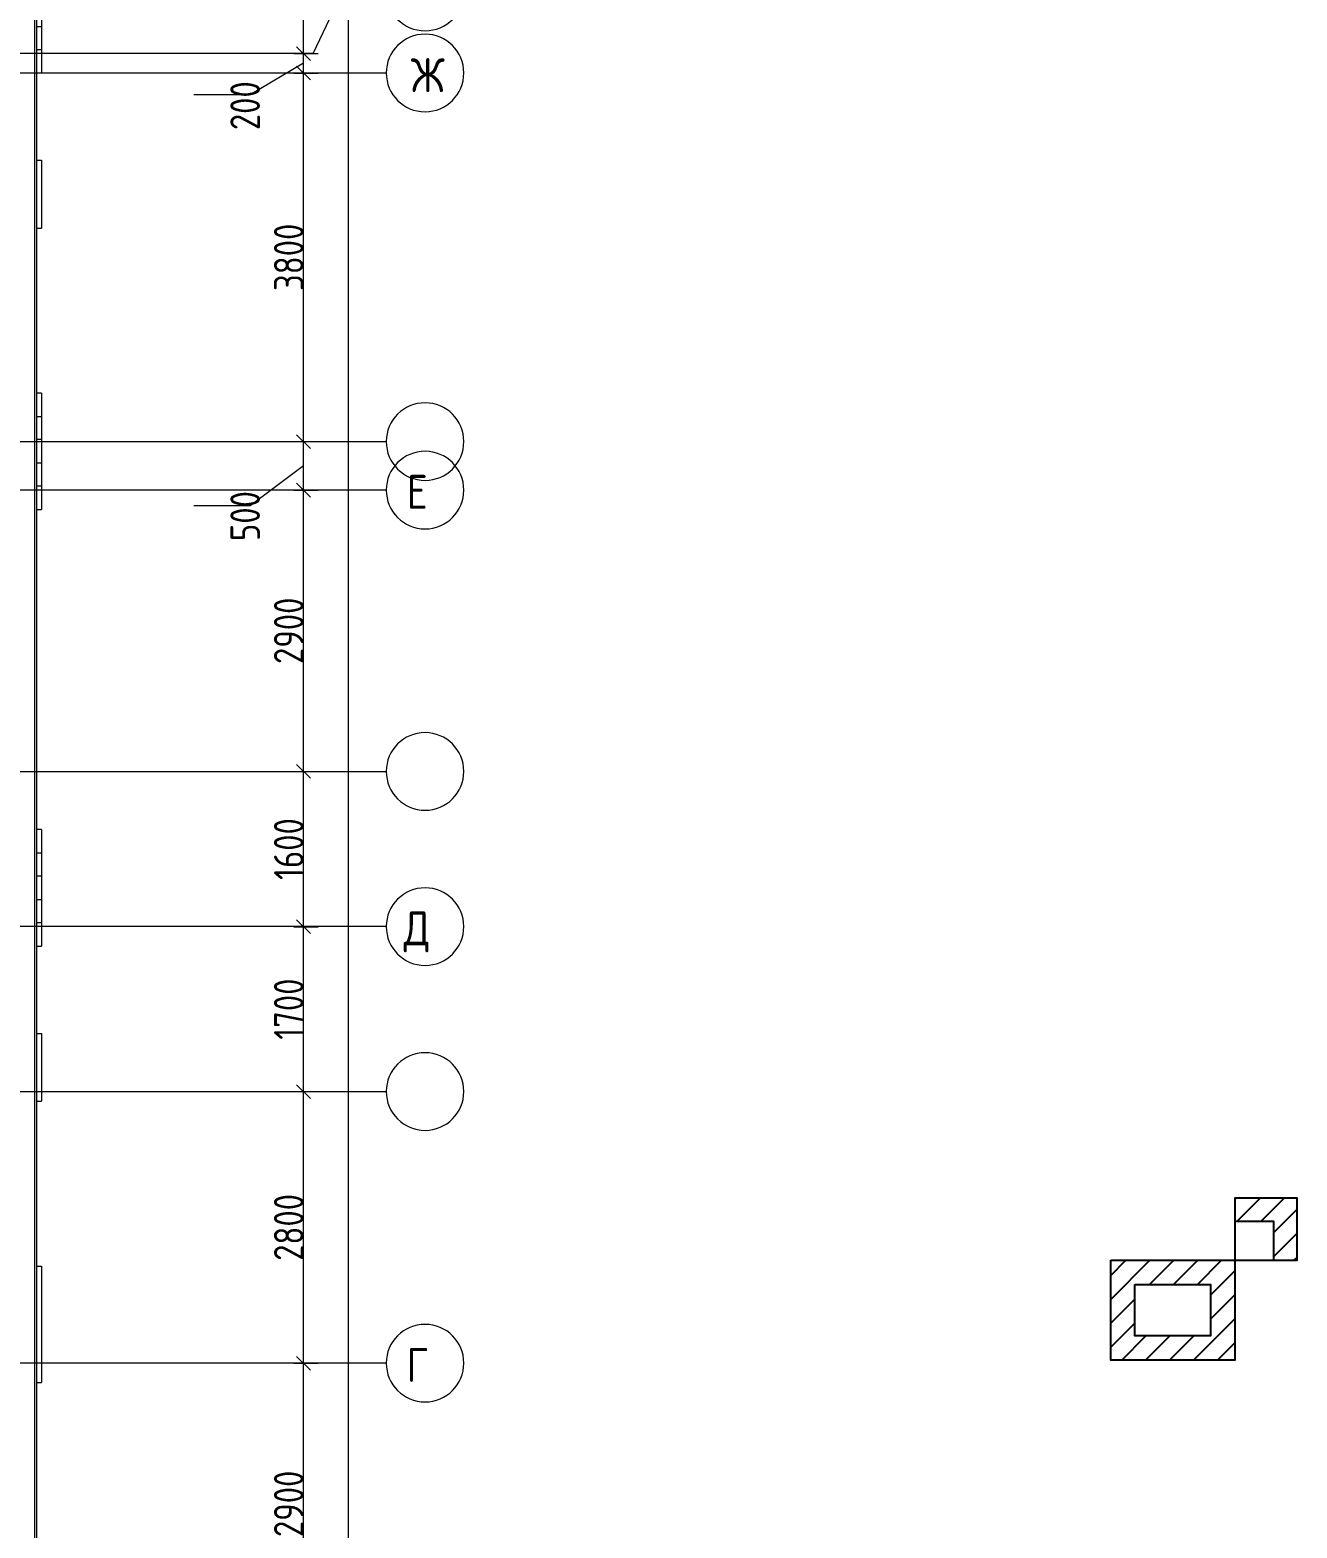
# Model space of a CAD drawing. Header units: millimetres. Extents: x -68946 to 690821, y -552984 to 293768.
# Drawn here: x 176817 to 189873, y -532555 to -517112 of the extents above; entities that cross this region are included whole.
import ezdxf

# ---------------------------------------------------------------- set-up
doc = ezdxf.new("R2010")
doc.units = ezdxf.units.MM
doc.linetypes.add('ADSK_Линия сетки', pattern=[2500, 2000, -250, 0, -250])
doc.layers.get('Defpoints').update_dxf_attribs({"color": 250})
for name, color, linetype, lineweight in [('0) блоки', 250, 'Continuous', 25), ('Оси', 250, 'Continuous', 9), ('Размеры', 7, 'Continuous', 9), ('Стены', 7, 'Continuous', 9), ('Стены отделка', 7, 'Continuous', 13), ('Стены штриховка', 250, 'Continuous', 9)]:
    doc.layers.add(name, color=color, linetype=linetype, lineweight=lineweight)
doc.styles.add('GOST Common', font='', dxfattribs={"width": 0.9, "height": 350})
doc.styles.add('GOST Common_1', font='', dxfattribs={"width": 0.9, "height": 250})
doc.styles.add('А3', font='ГОСТ тип А.ttf')
doc.styles.get('GOST Common').set_extended_font_data('GOST Common')
doc.styles.get('GOST Common_1').set_extended_font_data('GOST Common')
doc.dimstyles.new('ADSK_Основной_2_5_мм', dxfattribs={"dimscale": 304.8, "dimtxt": 0.824897, "dimasz": 0.463911, "dimexe": 0.492126, "dimexo": 0.001615, "dimgap": 0.098425, "dimtad": 1, "dimdec": 0, "dimlfac": 304.8, "dimdsep": 46, "dimtxsty": 'GOST Common_1', "dimblk1": 'OBLIQUE', "dimblk2": 'OBLIQUE', "dimsah": 1, "dimcen": 0.09, "dimdle": 0.492126, "dimazin": 0, "dimtfac": 1, "dimtdec": 4, "dimtix": 1, "dimtmove": 0, "dimatfit": 3, "dimfxl": 1, "dimtvp": 1, "dimtolj": 1, "dimtzin": 0, "dimlwd": 9, "dimlwe": 9, "dimarcsym": 2})
doc.dimstyles.new('ADSK_Основной_2_5_мм_Округление_до_10_мм', dxfattribs={"dimscale": 304.8, "dimtxt": 0.824897, "dimasz": 0.463911, "dimexe": 0.492126, "dimexo": 0.001615, "dimgap": 6.56168e-05, "dimtad": 1, "dimdec": 0, "dimlfac": 304.8, "dimrnd": 10, "dimdsep": 46, "dimtxsty": 'GOST Common_1', "dimblk1": 'OBLIQUE', "dimblk2": 'OBLIQUE', "dimsah": 1, "dimcen": 0.09, "dimdle": 0.492126, "dimazin": 0, "dimtfac": 1, "dimtdec": 4, "dimtix": 1, "dimtmove": 1, "dimatfit": 3, "dimfxl": 1, "dimtvp": 1, "dimtolj": 1, "dimtzin": 0, "dimlwd": 9, "dimlwe": 9, "dimarcsym": 2})
doc.dimstyles.new('ADSK_Основной_2_5_мм_Округление_до_10_мм_1', dxfattribs={"dimscale": 304.8, "dimtxt": 0.824897, "dimasz": 0.463911, "dimexe": 0.492126, "dimexo": 0.001615, "dimgap": 6.56168e-05, "dimtad": 1, "dimdec": 0, "dimlfac": 304.8, "dimrnd": 10, "dimdsep": 46, "dimtxsty": 'GOST Common_1', "dimblk1": 'OBLIQUE', "dimblk2": 'OBLIQUE', "dimsah": 1, "dimcen": 0.09, "dimdle": 0.492126, "dimazin": 0, "dimtfac": 1, "dimtdec": 4, "dimtix": 1, "dimtmove": 0, "dimatfit": 3, "dimfxl": 1, "dimtvp": 1, "dimtolj": 1, "dimtzin": 0, "dimlwd": 9, "dimlwe": 9, "dimarcsym": 2})

# ---------------------------------------------------------------- blocks, each defined once
blk = doc.blocks.new('Плитка 177 - Плитка 8-33932052-АР3_Кладочный план кровли _17_930 С2-3')
at = {"layer": 'Стены'}
for p, q in [((153220, 14125), (153269, 14125)), ((153269, 14125), (153269, 12925)), ((153220, 12925), (153269, 12925))]:
    blk.add_line(p, q, dxfattribs=at)
blk = doc.blocks.new('Плитка 157 - Плитка 8-33932806-АР3_Кладочный план кровли _17_930 С2-3')
at = {"layer": 'Стены'}
for p, q in [((153220, 16525), (153269, 16525)), ((153269, 16525), (153269, 15825)), ((153220, 15825), (153269, 15825))]:
    blk.add_line(p, q, dxfattribs=at)
blk = doc.blocks.new('Плитка 121 - Плитка 3-33933845-АР3_Кладочный план кровли _17_930 С2-3')
at = {"layer": 'Стены'}
for p, q in [((153269, 18625), (153220, 18625)), ((153269, 18625), (153269, 18385)), ((153220, 18385), (153269, 18385)), ((153269, 18385), (153269, 18145)), ((153269, 18145), (153220, 18145)), ((153269, 18145), (153269, 17905)), ((153220, 17905), (153269, 17905)), ((153269, 17905), (153269, 17665)), ((153269, 17665), (153220, 17665)), ((153269, 17665), (153269, 17425)), ((153220, 17425), (153269, 17425))]:
    blk.add_line(p, q, dxfattribs=at)
blk = doc.blocks.new('Плитка 122 - Плитка 3-33935347-АР3_Кладочный план кровли _17_930 С2-3')
at = {"layer": 'Стены'}
for p, q in [((153269, 23125), (153220, 23125)), ((153269, 23125), (153269, 22885)), ((153220, 22885), (153269, 22885)), ((153269, 22885), (153269, 22645)), ((153269, 22645), (153220, 22645)), ((153269, 22645), (153269, 22405)), ((153220, 22405), (153269, 22405)), ((153269, 22405), (153269, 22165)), ((153269, 22165), (153220, 22165)), ((153269, 22165), (153269, 21925)), ((153220, 21925), (153269, 21925))]:
    blk.add_line(p, q, dxfattribs=at)
blk = doc.blocks.new('Плитка 162 - Плитка 8-33935588-АР3_Кладочный план кровли _17_930 С2-3')
at = {"layer": 'Стены'}
for p, q in [((153220, 25525), (153269, 25525)), ((153269, 25525), (153269, 24825)), ((153220, 24825), (153269, 24825))]:
    blk.add_line(p, q, dxfattribs=at)
blk = doc.blocks.new('Плитка 126 - Плитка 3-33935819-АР3_Кладочный план кровли _17_930 С2-3')
at = {"layer": 'Стены'}
for p, q in [((153269, 27625), (153220, 27625)), ((153269, 27625), (153269, 27385)), ((153220, 27385), (153269, 27385)), ((153269, 27385), (153269, 27145)), ((153269, 27145), (153220, 27145)), ((153269, 27145), (153269, 26905)), ((153220, 26905), (153269, 26905)), ((153269, 26905), (153269, 26665)), ((153269, 26665), (153220, 26665)), ((153269, 26665), (153269, 26425)), ((153220, 26425), (153269, 26425))]:
    blk.add_line(p, q, dxfattribs=at)
blk = doc.blocks.new('Ось сетки - Круг_Ø8 мм-39983606-АР3_Кладочный план кровли _17_930 С2-3')
at = {"layer": 'Оси'}
for start, end in [(360, 180), (180, 360)]:
    blk.add_arc((0, 0), 4, start, end, dxfattribs=at)
blk = doc.blocks.new('_Oblique')
at = {"color": 0, "linetype": 'ByBlock', "lineweight": -2}
blk.add_line((-0.5, -0.5), (0.5, 0.5), dxfattribs=at)
blk = doc.blocks.new('*D6145')
at = {"layer": 'Defpoints', "color": 0, "lineweight": 30, "transparency": 16777216}
for p in [(179536, -530856), (179636, -530856), (179536, -533756)]:
    blk.add_point(p, dxfattribs=at)
at = {"layer": 'Размеры', "color": 0, "lineweight": 9, "transparency": 16777216}
for p, q in [((179636, -533906), (179636, -530706)), ((179537, -530856), (179786, -530856)), ((179537, -533756), (179786, -533756))]:
    blk.add_line(p, q, dxfattribs=at)
at = {"layer": 'Размеры', "color": 0, "lineweight": 9, "transparency": 16777216, "xscale": 141.4, "yscale": 141.4, "zscale": 141.4}
for p, rotation in [((179636, -530856), 90), ((179636, -533756), 270)]:
    blk.add_blockref('_Oblique', p, dxfattribs=dict(at, rotation=rotation))
at = {"layer": 'Размеры', "color": 0, "transparency": 16777216, "insert": (179484, -532306), "char_height": 304.8, "width": 756.84, "attachment_point": 5, "rotation": 90, "style": 'А3'}
blk.add_mtext('\\A1;2900', dxfattribs=at)
blk = doc.blocks.new('*D6146')
at = {"layer": 'Defpoints', "color": 0, "lineweight": 30, "transparency": 16777216}
for p in [(179536, -528056), (179636, -528056), (179536, -530856)]:
    blk.add_point(p, dxfattribs=at)
at = {"layer": 'Размеры', "color": 0, "lineweight": 9, "transparency": 16777216}
for p, q in [((179636, -531006), (179636, -527906)), ((179537, -528056), (179786, -528056)), ((179537, -530856), (179786, -530856))]:
    blk.add_line(p, q, dxfattribs=at)
at = {"layer": 'Размеры', "color": 0, "lineweight": 9, "transparency": 16777216, "xscale": 141.4, "yscale": 141.4, "zscale": 141.4}
for p, rotation in [((179636, -528056), 90), ((179636, -530856), 270)]:
    blk.add_blockref('_Oblique', p, dxfattribs=dict(at, rotation=rotation))
at = {"layer": 'Размеры', "color": 0, "transparency": 16777216, "insert": (179484, -529456), "char_height": 304.8, "width": 756.84, "attachment_point": 5, "rotation": 90, "style": 'А3'}
blk.add_mtext('\\A1;2800', dxfattribs=at)
blk = doc.blocks.new('*D6147')
at = {"layer": 'Defpoints', "color": 0, "lineweight": 30, "transparency": 16777216}
for p in [(179536, -526356), (179636, -526356), (179536, -528056)]:
    blk.add_point(p, dxfattribs=at)
at = {"layer": 'Размеры', "color": 0, "lineweight": 9, "transparency": 16777216}
for p, q in [((179636, -528206), (179636, -526206)), ((179537, -526356), (179786, -526356)), ((179537, -528056), (179786, -528056))]:
    blk.add_line(p, q, dxfattribs=at)
at = {"layer": 'Размеры', "color": 0, "lineweight": 9, "transparency": 16777216, "xscale": 141.4, "yscale": 141.4, "zscale": 141.4}
for p, rotation in [((179636, -526356), 90), ((179636, -528056), 270)]:
    blk.add_blockref('_Oblique', p, dxfattribs=dict(at, rotation=rotation))
at = {"layer": 'Размеры', "color": 0, "transparency": 16777216, "insert": (179484, -527206), "char_height": 304.8, "width": 700.59, "attachment_point": 5, "rotation": 90, "style": 'А3'}
blk.add_mtext('\\A1;1700', dxfattribs=at)
blk = doc.blocks.new('*D6148')
at = {"layer": 'Defpoints', "color": 0, "lineweight": 30, "transparency": 16777216}
for p in [(179536, -524756), (179636, -524756), (179536, -526356)]:
    blk.add_point(p, dxfattribs=at)
at = {"layer": 'Размеры', "color": 0, "lineweight": 9, "transparency": 16777216}
for p, q in [((179537, -524756), (179786, -524756)), ((179636, -526506), (179636, -524606)), ((179537, -526356), (179786, -526356))]:
    blk.add_line(p, q, dxfattribs=at)
at = {"layer": 'Размеры', "color": 0, "lineweight": 9, "transparency": 16777216, "xscale": 141.4, "yscale": 141.4, "zscale": 141.4}
for p, rotation in [((179636, -524756), 90), ((179636, -526356), 270)]:
    blk.add_blockref('_Oblique', p, dxfattribs=dict(at, rotation=rotation))
at = {"layer": 'Размеры', "color": 0, "transparency": 16777216, "insert": (179484, -525556), "char_height": 304.8, "width": 700.59, "attachment_point": 5, "rotation": 90, "style": 'А3'}
blk.add_mtext('\\A1;1600', dxfattribs=at)
blk = doc.blocks.new('*D6149')
at = {"layer": 'Defpoints', "color": 0, "lineweight": 30, "transparency": 16777216}
for p in [(179536, -521856), (179636, -521856), (179536, -524756)]:
    blk.add_point(p, dxfattribs=at)
at = {"layer": 'Размеры', "color": 0, "lineweight": 9, "transparency": 16777216}
for p, q in [((179636, -524906), (179636, -521706)), ((179537, -521856), (179786, -521856)), ((179537, -524756), (179786, -524756))]:
    blk.add_line(p, q, dxfattribs=at)
at = {"layer": 'Размеры', "color": 0, "lineweight": 9, "transparency": 16777216, "xscale": 141.4, "yscale": 141.4, "zscale": 141.4}
for p, rotation in [((179636, -521856), 90), ((179636, -524756), 270)]:
    blk.add_blockref('_Oblique', p, dxfattribs=dict(at, rotation=rotation))
at = {"layer": 'Размеры', "color": 0, "transparency": 16777216, "insert": (179484, -523306), "char_height": 304.8, "width": 756.84, "attachment_point": 5, "rotation": 90, "style": 'А3'}
blk.add_mtext('\\A1;2900', dxfattribs=at)
blk = doc.blocks.new('*D6150')
at = {"layer": 'Defpoints', "color": 0, "lineweight": 30, "transparency": 16777216}
for p in [(179536, -521356), (179636, -521356), (179536, -521856)]:
    blk.add_point(p, dxfattribs=at)
at = {"layer": 'Размеры', "color": 0, "lineweight": 9, "transparency": 16777216}
for p, q in [((179636, -522006), (179636, -521206)), ((179537, -521356), (179786, -521356)), ((179636, -521606), (179085, -522017)), ((179537, -521856), (179786, -521856)), ((179085, -522017), (178506, -522017))]:
    blk.add_line(p, q, dxfattribs=at)
at = {"layer": 'Размеры', "color": 0, "lineweight": 9, "transparency": 16777216, "xscale": 141.4, "yscale": 141.4, "zscale": 141.4}
for p, rotation in [((179636, -521356), 90), ((179636, -521856), 270)]:
    blk.add_blockref('_Oblique', p, dxfattribs=dict(at, rotation=rotation))
at = {"layer": 'Размеры', "color": 0, "transparency": 16777216, "insert": (178882, -522381), "char_height": 304.8, "width": 567.63, "attachment_point": 1, "rotation": 90, "line_spacing_factor": 1.022761, "style": 'А3'}
blk.add_mtext('\\A1;500', dxfattribs=at)
blk = doc.blocks.new('*D6151')
at = {"layer": 'Defpoints', "color": 0, "lineweight": 30, "transparency": 16777216}
for p in [(179536, -517556), (179636, -517556), (179536, -521356)]:
    blk.add_point(p, dxfattribs=at)
at = {"layer": 'Размеры', "color": 0, "lineweight": 9, "transparency": 16777216}
for p, q in [((179636, -521506), (179636, -517406)), ((179537, -517556), (179786, -517556)), ((179537, -521356), (179786, -521356))]:
    blk.add_line(p, q, dxfattribs=at)
at = {"layer": 'Размеры', "color": 0, "lineweight": 9, "transparency": 16777216, "xscale": 141.4, "yscale": 141.4, "zscale": 141.4}
for p, rotation in [((179636, -517556), 90), ((179636, -521356), 270)]:
    blk.add_blockref('_Oblique', p, dxfattribs=dict(at, rotation=rotation))
at = {"layer": 'Размеры', "color": 0, "transparency": 16777216, "insert": (179484, -519456), "char_height": 304.8, "width": 756.84, "attachment_point": 5, "rotation": 90, "style": 'А3'}
blk.add_mtext('\\A1;3800', dxfattribs=at)
blk = doc.blocks.new('*D6152')
at = {"layer": 'Defpoints', "color": 0, "lineweight": 30, "transparency": 16777216}
for p in [(179536, -517356), (179636, -517356), (179536, -517556)]:
    blk.add_point(p, dxfattribs=at)
at = {"layer": 'Размеры', "color": 0, "lineweight": 9, "transparency": 16777216}
for p, q in [((179636, -517706), (179636, -517206)), ((179636, -517456), (179085, -517781)), ((179537, -517356), (179786, -517356)), ((179537, -517556), (179786, -517556)), ((179085, -517781), (178506, -517781))]:
    blk.add_line(p, q, dxfattribs=at)
at = {"layer": 'Размеры', "color": 0, "lineweight": 9, "transparency": 16777216, "xscale": 141.4, "yscale": 141.4, "zscale": 141.4}
for p, rotation in [((179636, -517356), 90), ((179636, -517556), 270)]:
    blk.add_blockref('_Oblique', p, dxfattribs=dict(at, rotation=rotation))
at = {"layer": 'Размеры', "color": 0, "transparency": 16777216, "insert": (178882, -518145), "char_height": 304.8, "width": 567.63, "attachment_point": 1, "rotation": 90, "line_spacing_factor": 1.022761, "style": 'А3'}
blk.add_mtext('\\A1;200', dxfattribs=at)
blk = doc.blocks.new('*D6153')
at = {"layer": 'Defpoints', "color": 0, "lineweight": 30, "transparency": 16777216}
for p in [(179536, -515656), (179636, -515656), (179536, -517356)]:
    blk.add_point(p, dxfattribs=at)
at = {"layer": 'Размеры', "color": 0, "lineweight": 9, "transparency": 16777216}
for p, q in [((179636, -517506), (179636, -515506)), ((179537, -515656), (179786, -515656)), ((179537, -517356), (179786, -517356))]:
    blk.add_line(p, q, dxfattribs=at)
at = {"layer": 'Размеры', "color": 0, "lineweight": 9, "transparency": 16777216, "xscale": 141.4, "yscale": 141.4, "zscale": 141.4}
for p, rotation in [((179636, -515656), 90), ((179636, -517356), 270)]:
    blk.add_blockref('_Oblique', p, dxfattribs=dict(at, rotation=rotation))
at = {"layer": 'Размеры', "color": 0, "transparency": 16777216, "insert": (179484, -516506), "char_height": 304.8, "width": 700.59, "attachment_point": 5, "rotation": 90, "style": 'А3'}
blk.add_mtext('\\A1;1700', dxfattribs=at)
blk = doc.blocks.new('*D6162')
at = {"layer": 'Defpoints', "color": 0, "lineweight": 30, "transparency": 16777216}
for p in [(180195, -485206), (180095, -543956), (180195, -543956)]:
    blk.add_point(p, dxfattribs=at)
at = {"layer": 'Размеры', "color": 0, "lineweight": 9, "transparency": 16777216}
for p, q in [((180095, -485056), (180095, -544106)), ((180195, -485206), (179945, -485206)), ((180195, -543956), (179945, -543956))]:
    blk.add_line(p, q, dxfattribs=at)
at = {"layer": 'Размеры', "color": 0, "lineweight": 9, "transparency": 16777216, "xscale": 141.4, "yscale": 141.4, "zscale": 141.4}
for p, rotation in [((180095, -485206), 90), ((180095, -543956), 270)]:
    blk.add_blockref('_Oblique', p, dxfattribs=dict(at, rotation=rotation))
at = {"layer": 'Размеры', "color": 0, "transparency": 16777216, "insert": (179913, -514581), "char_height": 304.8, "width": 946.05, "attachment_point": 5, "rotation": 90, "style": 'А3'}
blk.add_mtext('\\A1;58750', dxfattribs=at)

msp = doc.modelspace()

# ---------------------------------------------------------------- hatches: boundary and pattern name
at = {"layer": '0) блоки'}
h = msp.add_hatch(dxfattribs=at)
h.set_pattern_fill('ANSI31', color=256, scale=55)
h.set_pattern_definition([(45, (11402.38, -1937.36), (-123.47852, 123.47852), [])])
h.paths.add_polyline_path([(189873.3087, -529155.4545), (189233.3087, -529155.4545), (189233.3087, -529395.4545), (189633.3087, -529395.4545), (189633.3087, -529795.4545), (189873.3087, -529795.4545)])
h = msp.add_hatch(dxfattribs=at)
h.set_pattern_fill('ANSI31', color=256, scale=55)
h.paths.add_polyline_path([(189233.3087, -529795.4545), (187953.3087, -529795.4545), (187953.3087, -530825.4545), (189233.3087, -530825.4545)])
h.paths.add_polyline_path([(188983.3087, -530045.4545), (188983.3087, -530575.4545), (188203.3087, -530575.4545), (188203.3087, -530045.4545)], flags=16)

# ---------------------------------------------------------------- linework, layer by layer
for points in [[(189233.3087, -529795.4545), (189873.3087, -529795.4545), (189873.3087, -529155.4545), (189233.3087, -529155.4545)], [(189233.3087, -529795.4545), (189633.3087, -529795.4545), (189633.3087, -529395.4545), (189233.3087, -529395.4545)], [(187953.3087, -529795.4545), (189233.3087, -529795.4545), (189233.3087, -530825.4545), (187953.3087, -530825.4545)], [(188203.3087, -530045.4545), (188983.3087, -530045.4545), (188983.3087, -530575.4545), (188203.3087, -530575.4545)]]:
    msp.add_lwpolyline(points, close=True, dxfattribs=at)
at = {"layer": 'Оси', "ltscale": 100}
msp.add_line((179734.0447, -517355.5211), (180034.6402, -516720.5211), dxfattribs=at)
at = {"layer": 'Оси', "linetype": 'ADSK_Линия сетки', "ltscale": 100}
for p, q in [((179734.0447, -517355.5211), (122987.2298, -517355.5211)), ((88763.207, -517555.6404), (180488.1093, -517555.6404)), ((88763.207, -521355.6404), (180488.1093, -521355.6404)), ((180488.1093, -521855.5211), (122987.2298, -521855.5211)), ((88763.207, -524755.6404), (180488.1093, -524755.6404)), ((180488.1093, -526355.5807), (122987.2298, -526355.5807)), ((88763.207, -528055.6404), (180488.1093, -528055.6404)), ((180488.1093, -530855.5211), (122987.2298, -530855.5211))]:
    msp.add_line(p, q, dxfattribs=at)
at = {"layer": 'Стены отделка', "lineweight": 5}
msp.add_line((176887.2298, -544425.6404), (176887.2298, -484735.6404), dxfattribs=at)
at = {"layer": 'Стены штриховка'}
msp.add_line((176867.2298, -544405.6404), (176867.2298, -484755.6404), dxfattribs=at)

# ---------------------------------------------------------------- block references
at = {"layer": 'Оси', "xscale": 99.99999999999993, "yscale": 99.99999999999993, "zscale": 99.99999999999993}
for p, rotation in [((180888.1093, -516720.5211), 89.99999999999982), ((180888.1093, -517555.6404), 269.9999999999994), ((180888.1093, -521355.6404), 269.9999999999994), ((180888.1093, -521855.5211), 89.99999999999982), ((180888.1093, -524755.6404), 269.9999999999994), ((180888.1093, -526355.5807), 89.99999999999982), ((180888.1093, -528055.6404), 269.9999999999994), ((180888.1093, -530855.5211), 89.99999999999982)]:
    msp.add_blockref('Ось сетки - Круг_Ø8 мм-39983606-АР3_Кладочный план кровли _17_930 С2-3', p, dxfattribs=dict(at, rotation=rotation))
at = {"layer": 'Стены'}
for name in ['Плитка 126 - Плитка 3-33935819-АР3_Кладочный план кровли _17_930 С2-3', 'Плитка 162 - Плитка 8-33935588-АР3_Кладочный план кровли _17_930 С2-3', 'Плитка 122 - Плитка 3-33935347-АР3_Кладочный план кровли _17_930 С2-3', 'Плитка 121 - Плитка 3-33933845-АР3_Кладочный план кровли _17_930 С2-3', 'Плитка 157 - Плитка 8-33932806-АР3_Кладочный план кровли _17_930 С2-3', 'Плитка 177 - Плитка 8-33932052-АР3_Кладочный план кровли _17_930 С2-3']:
    msp.add_blockref(name, (23667.2298, -543980.641), dxfattribs=at)

# ---------------------------------------------------------------- texts
at = {"layer": 'Оси', "char_height": 350, "attachment_point": 1, "style": 'GOST Common'}
for s, insert, width in [('\\fGOST Common|b0|i0|c204|p34|;\\W.9;Ж', (180741.9365, -517403.0535), 389.620125), ('\\fGOST Common|b0|i0|c204|p34|;\\W.9;Е', (180697.6822, -521698.2955), 274.177125), ('\\fGOST Common|b0|i0|c204|p34|;\\W.9;Д', (180667.9822, -526198.3551), 346.329), ('\\fGOST Common|b0|i0|c204|p34|;\\W.9;Г', (180697.6822, -530698.2955), 274.177125)]:
    msp.add_mtext(s, dxfattribs=dict(at, insert=insert, width=width))

# ---------------------------------------------------------------- dimensions: what is measured, and where the dimension line sits
at = {"layer": 'Размеры'}
for base, p1, p2, dimstyle, override, picture, middle in [((180095.1316, -543955.6404), (180195.1165, -485205.6404), (180195.1165, -543955.6404), 'ADSK_Основной_2_5_мм', {"dimtxt": 1, "dimlfac": 1, "dimpost": '<>', "dimtxsty": 'А3', "dimfxl": 58750}, '*D6162', (179912.7316, -514580.6404)), ((179636.0371, -515655.64), (179536.0522, -517355.5211), (179536.0522, -515655.64), 'ADSK_Основной_2_5_мм_Округление_до_10_мм_1', {"dimtxt": 1, "dimlfac": 1, "dimpost": '<>', "dimtxsty": 'А3', "dimfxl": 1699.881065}, '*D6153', (179483.6171, -516505.5805)), ((179636.0371, -517555.6404), (179536.0522, -521355.6404), (179536.0522, -517555.6404), 'ADSK_Основной_2_5_мм_Округление_до_10_мм_1', {"dimtxt": 1, "dimlfac": 1, "dimpost": '<>', "dimtxsty": 'А3', "dimfxl": 3800}, '*D6151', (179483.6171, -519455.6404)), ((179636.0371, -521855.5211), (179536.0522, -524755.6404), (179536.0522, -521855.5211), 'ADSK_Основной_2_5_мм_Округление_до_10_мм_1', {"dimtxt": 1, "dimlfac": 1, "dimpost": '<>', "dimtxsty": 'А3', "dimfxl": 2900.119334}, '*D6149', (179483.6171, -523305.5807)), ((179636.0371, -524755.6404), (179536.0522, -526355.5807), (179536.0522, -524755.6404), 'ADSK_Основной_2_5_мм_Округление_до_10_мм_1', {"dimtxt": 1, "dimlfac": 1, "dimpost": '<>', "dimtxsty": 'А3', "dimfxl": 1599.940333}, '*D6148', (179483.6171, -525555.6106)), ((179636.0371, -526355.5807), (179536.0522, -528055.6404), (179536.0522, -526355.5807), 'ADSK_Основной_2_5_мм_Округление_до_10_мм_1', {"dimtxt": 1, "dimlfac": 1, "dimpost": '<>', "dimtxsty": 'А3', "dimfxl": 1700.059667}, '*D6147', (179483.6171, -527205.6106)), ((179636.0371, -528055.6404), (179536.0522, -530855.5211), (179536.0522, -528055.6404), 'ADSK_Основной_2_5_мм_Округление_до_10_мм_1', {"dimtxt": 1, "dimlfac": 1, "dimpost": '<>', "dimtxsty": 'А3', "dimfxl": 2799.880666}, '*D6146', (179483.6171, -529455.5807)), ((179636.0371, -530855.5211), (179536.0522, -533755.6404), (179536.0522, -530855.5211), 'ADSK_Основной_2_5_мм_Округление_до_10_мм_1', {"dimtxt": 1, "dimlfac": 1, "dimpost": '<>', "dimtxsty": 'А3', "dimfxl": 2900.119334}, '*D6145', (179483.6171, -532305.5807))]:
    dim = msp.add_linear_dim(base=base, p1=p1, p2=p2, angle=90, dimstyle=dimstyle, override=override, dxfattribs=at)
    dim.commit()
    dim.dimension.update_dxf_attribs({"geometry": picture, "text_midpoint": middle})
for base, p1, p2, override, picture, middle in [((179636.0371, -517355.5211), (179536.0522, -517555.6404), (179536.0522, -517355.5211), {"dimtxt": 1, "dimlfac": 1, "dimpost": '<>', "dimtxsty": 'А3', "dimfxl": 200.119334}, '*D6152', (179085.4701, -517780.8885)), ((179636.0371, -521355.6404), (179536.0522, -521855.5211), (179536.0522, -521355.6404), {"dimtxt": 1, "dimlfac": 1, "dimpost": '<>', "dimtxsty": 'А3', "dimfxl": 499.880666}, '*D6150', (179085.4701, -522016.5438))]:
    dim = msp.add_linear_dim(base=base, p1=p1, p2=p2, angle=90, dimstyle='ADSK_Основной_2_5_мм_Округление_до_10_мм', override=override, dxfattribs=at)
    dim.commit()
    dim.dimension.update_dxf_attribs({"geometry": picture, "text_midpoint": middle, "dimtype": 160, "text_rotation": 90})

doc.saveas('drawing.dxf')
